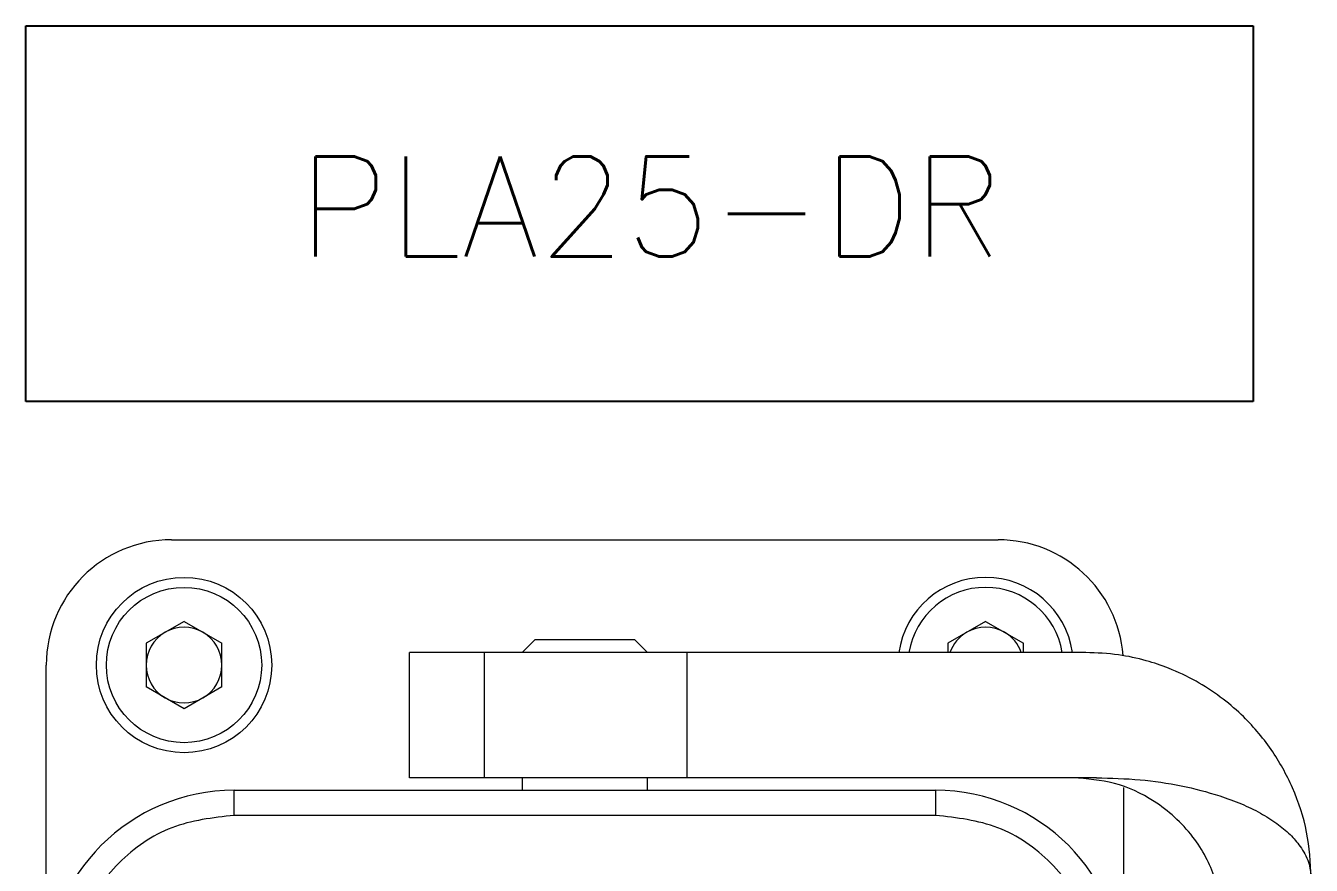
# Model space of a CAD drawing. Extents: x 4137 to 28680, y 2446 to 6814.
# Drawn here: x 24867.6 to 24932.3, y 5635.7 to 5677.9 of the extents above; entities that cross this region are included whole.
import ezdxf
from ezdxf.enums import TextEntityAlignment as Align

# ---------------------------------------------------------------- set-up
doc = ezdxf.new("R2010")
doc.units = 0
doc.header["$LTSCALE"] = 0.5
doc.layers.get('0').update_dxf_attribs({"linetype": 'CONTINUOUS'})
doc.styles.get("Standard").update_dxf_attribs({"font": 'simplex.shx'})

msp = doc.modelspace()

# ---------------------------------------------------------------- linework, layer by layer
for p, q in [((24867.63, 5677.95), (24929.37, 5677.95)), ((24867.63, 5659.05), (24867.63, 5677.95)), ((24867.63, 5677.95), (24929.37, 5677.95)), ((24867.63, 5659.05), (24867.63, 5677.95)), ((24929.37, 5677.95), (24929.37, 5659.05)), ((24929.37, 5677.95), (24929.37, 5659.05)), ((24929.37, 5659.05), (24867.63, 5659.05)), ((24929.37, 5659.05), (24867.63, 5659.05))]:
    msp.add_line(p, q)
at = {"color": 7, "linetype": 'Continuous', "lineweight": 15}
for p, q in [((24874.962, 5652.095), (24916.542, 5652.095)), ((24874.962, 5652.095), (24916.542, 5652.095)), ((24875.592, 5647.992), (24873.689, 5646.893)), ((24875.592, 5647.992), (24873.689, 5646.893)), ((24875.592, 5647.992), (24877.495, 5646.893)), ((24875.592, 5647.992), (24877.495, 5646.893)), ((24915.912, 5647.992), (24914.009, 5646.893)), ((24915.912, 5647.992), (24914.009, 5646.893)), ((24915.912, 5647.992), (24917.815, 5646.893)), ((24915.912, 5647.992), (24917.815, 5646.893)), ((24893.238, 5647.061), (24892.602, 5646.425)), ((24893.238, 5647.061), (24892.602, 5646.425)), ((24898.272, 5647.055), (24893.232, 5647.055)), ((24898.272, 5647.055), (24893.232, 5647.055)), ((24898.902, 5646.425), (24898.266, 5647.061)), ((24898.902, 5646.425), (24898.266, 5647.061)), ((24873.689, 5646.893), (24873.689, 5644.696)), ((24873.689, 5646.893), (24873.689, 5644.696)), ((24877.495, 5644.696), (24877.495, 5646.893)), ((24877.495, 5644.696), (24877.495, 5646.893)), ((24886.932, 5646.431), (24886.932, 5646.425)), ((24886.932, 5646.431), (24886.932, 5646.425)), ((24886.932, 5640.125), (24886.932, 5646.425)), ((24886.932, 5640.125), (24886.932, 5646.425)), ((24890.712, 5640.125), (24890.712, 5646.425)), ((24900.892, 5646.425), (24890.712, 5646.425)), ((24890.712, 5640.125), (24890.712, 5646.425)), ((24900.892, 5646.425), (24890.712, 5646.425)), ((24900.892, 5640.125), (24900.892, 5646.425)), ((24920.952, 5646.425), (24900.892, 5646.425)), ((24900.892, 5640.125), (24900.892, 5646.425)), ((24920.952, 5646.425), (24900.892, 5646.425)), ((24914.009, 5646.893), (24914.009, 5646.425)), ((24914.009, 5646.893), (24914.009, 5646.425)), ((24917.815, 5646.425), (24917.815, 5646.893)), ((24917.815, 5646.425), (24917.815, 5646.893)), ((24868.662, 5630.045), (24868.662, 5645.795)), ((24868.662, 5630.045), (24868.662, 5645.795)), ((24875.592, 5643.598), (24873.689, 5644.696)), ((24875.592, 5643.598), (24873.689, 5644.696)), ((24877.495, 5644.696), (24875.592, 5643.598)), ((24877.495, 5644.696), (24875.592, 5643.598)), ((24886.932, 5640.125), (24886.932, 5640.119)), ((24886.932, 5640.125), (24886.932, 5640.119)), ((24900.892, 5640.125), (24890.712, 5640.125)), ((24900.892, 5640.125), (24890.712, 5640.125)), ((24892.602, 5640.125), (24892.602, 5639.495)), ((24892.602, 5640.125), (24892.602, 5639.495)), ((24898.902, 5639.495), (24898.902, 5640.125)), ((24898.902, 5639.495), (24898.902, 5640.125)), ((24921.484, 5640.125), (24900.892, 5640.125)), ((24921.484, 5640.125), (24900.892, 5640.125)), ((24878.112, 5638.235), (24878.112, 5639.495)), ((24878.112, 5639.495), (24913.392, 5639.495)), ((24878.112, 5638.235), (24878.112, 5639.495)), ((24878.112, 5639.495), (24913.392, 5639.495)), ((24913.392, 5639.495), (24913.392, 5638.235)), ((24913.392, 5639.495), (24913.392, 5638.235)), ((24922.842, 5639.633), (24922.842, 5630.045)), ((24922.842, 5639.633), (24922.842, 5630.045)), ((24913.392, 5638.235), (24878.112, 5638.235)), ((24913.392, 5638.235), (24878.112, 5638.235))]:
    msp.add_line(p, q, dxfattribs=at)
for radius in [4.41, 4.41, 3.906, 3.906]:
    msp.add_circle((24875.592, 5645.795), radius, dxfattribs=at)
for centre, radius, start, end in [((24874.962, 5645.795), 6.3, 90, 180), ((24874.962, 5645.795), 6.3, 90, 180), ((24916.542, 5645.795), 6.3, 4.44111, 90), ((24916.542, 5645.795), 6.3, 4.44111, 90), ((24915.912, 5645.795), 4.41, 8.21321, 171.78679), ((24915.912, 5645.795), 4.41, 8.21321, 171.78679), ((24875.592, 5645.795), 1.903, 60, 120), ((24875.592, 5645.795), 1.903, 60, 120), ((24915.912, 5645.795), 1.903, 60, 120), ((24915.912, 5645.795), 1.903, 60, 120), ((24875.592, 5645.795), 1.903, 120, 180), ((24875.592, 5645.795), 1.903, 120, 180), ((24875.592, 5645.795), 1.903, 0, 60), ((24875.592, 5645.795), 1.903, 0, 60), ((24915.912, 5645.795), 1.903, 120, 160.66288), ((24915.912, 5645.795), 1.903, 120, 160.66288), ((24915.912, 5645.795), 1.903, 19.33712, 60), ((24915.912, 5645.795), 1.903, 19.33712, 60), ((24875.592, 5645.795), 1.903, 180, 240), ((24875.592, 5645.795), 1.903, 180, 240), ((24875.592, 5645.795), 1.903, 300, 0), ((24875.592, 5645.795), 1.903, 300, 0), ((24875.592, 5645.795), 1.903, 240, 300), ((24875.592, 5645.795), 1.903, 240, 300), ((24878.112, 5630.045), 9.45, 90, 180), ((24878.112, 5630.045), 9.45, 90, 180), ((24913.392, 5630.045), 9.45, 0, 90), ((24913.392, 5630.045), 9.45, 0, 90)]:
    msp.add_arc(centre, radius, start, end, dxfattribs=at)
at = {"color": 8, "linetype": 'Continuous', "lineweight": 15}
msp.add_arc((24915.912, 5645.795), 3.906, 9.2818, 170.7182, dxfattribs=at)
msp.add_arc((24915.912, 5645.795), 3.906, 9.2818, 170.7182, dxfattribs=at)
at = {"color": 7, "linetype": 'Continuous', "lineweight": 15}
for points, knots in [([(24890.712, 5646.425), (24890.217, 5646.425), (24889.226, 5646.425), (24887.977, 5646.425), (24887.102, 5646.425), (24886.989, 5646.425), (24886.932, 5646.425)], [0, 0, 0, 0, 0.25, 0.5, 0.750001, 1, 1, 1, 1]), ([(24890.712, 5646.425), (24890.217, 5646.425), (24889.226, 5646.425), (24887.977, 5646.425), (24887.102, 5646.425), (24886.989, 5646.425), (24886.932, 5646.425)], [0, 0, 0, 0, 0.25, 0.5, 0.750001, 1, 1, 1, 1]), ([(24932.292, 5635.085), (24932.246, 5635.857), (24932.153, 5637.419), (24931.424, 5639.619), (24930.498, 5641.285), (24929.579, 5642.475), (24928.729, 5643.371), (24927.707, 5644.23), (24926.484, 5645.021), (24925.227, 5645.618), (24923.92, 5646.053), (24922.528, 5646.359), (24921.503, 5646.402), (24920.952, 5646.425)], [0, 0, 0, 0, 0.123485, 0.2497094, 0.3705494, 0.4348736, 0.4998427, 0.5779277, 0.6613773, 0.7498939, 0.8190889, 0.9025817, 1, 1, 1, 1]), ([(24932.292, 5635.085), (24932.246, 5635.857), (24932.153, 5637.419), (24931.424, 5639.619), (24930.498, 5641.285), (24929.579, 5642.475), (24928.729, 5643.371), (24927.707, 5644.23), (24926.484, 5645.021), (24925.227, 5645.618), (24923.92, 5646.053), (24922.528, 5646.359), (24921.503, 5646.402), (24920.952, 5646.425)], [0, 0, 0, 0, 0.123485, 0.2497094, 0.3705494, 0.4348736, 0.4998427, 0.5779277, 0.6613773, 0.7498939, 0.8190889, 0.9025817, 1, 1, 1, 1]), ([(24890.712, 5640.125), (24890.217, 5640.125), (24889.226, 5640.125), (24887.977, 5640.125), (24887.102, 5640.125), (24886.989, 5640.125), (24886.932, 5640.125)], [0, 0, 0, 0, 0.25, 0.5, 0.750001, 1, 1, 1, 1]), ([(24890.712, 5640.125), (24890.217, 5640.125), (24889.226, 5640.125), (24887.977, 5640.125), (24887.102, 5640.125), (24886.989, 5640.125), (24886.932, 5640.125)], [0, 0, 0, 0, 0.25, 0.5, 0.750001, 1, 1, 1, 1]), ([(24927.45, 5635.084), (24927.307, 5635.437), (24927.006, 5636.18), (24926.051, 5637.633), (24924.492, 5639.017), (24922.394, 5639.963), (24921.013, 5640.071), (24920.322, 5640.125)], [0, 0, 0, 0, 0.106086, 0.223203, 0.499716, 0.749714, 1, 1, 1, 1]), ([(24927.45, 5635.084), (24927.307, 5635.437), (24927.006, 5636.18), (24926.051, 5637.633), (24924.492, 5639.017), (24922.394, 5639.963), (24921.013, 5640.071), (24920.322, 5640.125)], [0, 0, 0, 0, 0.106086, 0.223203, 0.499716, 0.749714, 1, 1, 1, 1]), ([(24921.484, 5640.125), (24922.218, 5640.106), (24923.649, 5640.071), (24925.728, 5639.759), (24927.427, 5639.323), (24928.75, 5638.838), (24929.713, 5638.377), (24930.535, 5637.864), (24931.216, 5637.309), (24931.767, 5636.665), (24932.195, 5635.932), (24932.261, 5635.354), (24932.292, 5635.085)], [0, 0, 0, 0, 0.17529, 0.341504, 0.50016, 0.591087, 0.674174, 0.750201, 0.816448, 0.875182, 0.941928, 1, 1, 1, 1]), ([(24921.484, 5640.125), (24922.218, 5640.106), (24923.649, 5640.071), (24925.728, 5639.759), (24927.427, 5639.323), (24928.75, 5638.838), (24929.713, 5638.377), (24930.535, 5637.864), (24931.216, 5637.309), (24931.767, 5636.665), (24932.195, 5635.932), (24932.261, 5635.354), (24932.292, 5635.085)], [0, 0, 0, 0, 0.17529, 0.341504, 0.50016, 0.591087, 0.674174, 0.750201, 0.816448, 0.875182, 0.941928, 1, 1, 1, 1]), ([(24878.112, 5638.235), (24877.039, 5638.112), (24874.892, 5637.865), (24872.185, 5635.972), (24870.291, 5633.264), (24870.045, 5631.118), (24869.922, 5630.045)], [0, 0, 0, 0, 0.25, 0.5, 0.75, 1, 1, 1, 1]), ([(24878.112, 5638.235), (24877.039, 5638.112), (24874.892, 5637.865), (24872.185, 5635.972), (24870.291, 5633.264), (24870.045, 5631.118), (24869.922, 5630.045)], [0, 0, 0, 0, 0.25, 0.5, 0.75, 1, 1, 1, 1]), ([(24921.582, 5630.045), (24921.459, 5631.118), (24921.213, 5633.264), (24919.319, 5635.972), (24916.612, 5637.865), (24914.465, 5638.112), (24913.392, 5638.235)], [0, 0, 0, 0, 0.25, 0.5, 0.75, 1, 1, 1, 1]), ([(24921.582, 5630.045), (24921.459, 5631.118), (24921.213, 5633.264), (24919.319, 5635.972), (24916.612, 5637.865), (24914.465, 5638.112), (24913.392, 5638.235)], [0, 0, 0, 0, 0.25, 0.5, 0.75, 1, 1, 1, 1])]:
    msp.add_open_spline(points, degree=3, knots=knots, dxfattribs=at)

# ---------------------------------------------------------------- texts
msp.add_text('PLA25-DR', height=5.04).set_placement((24899.059, 5666.335), align=Align.CENTER)
msp.add_text('PLA25-DR', height=5.04).set_placement((24899.059, 5666.335), align=Align.CENTER)

doc.saveas('drawing.dxf')
